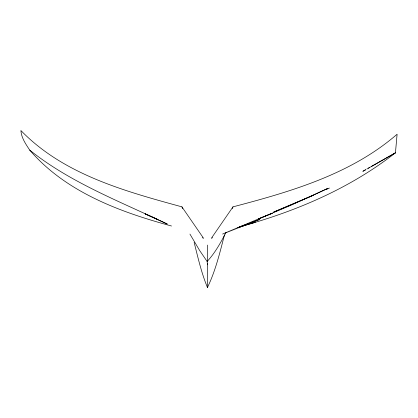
<?xml version="1.0" encoding="UTF-8"?>
<svg xmlns="http://www.w3.org/2000/svg" width="418" height="418" viewBox="0 0 418 418"><rect width="100%" height="100%" fill="white"/><g stroke="black" fill="none" stroke-linecap="round" stroke-linejoin="round"><path stroke-width="0.63" d="M224.461 234.9C219.858 252.738 215.536 270.822 207.453 287.48C201.429 272.985 197.986 257.634 194.151 242.466M232.377 208.624L232.988 206.853C290.855 191.663 350.984 174.212 397.1 134.23L395.444 152.826C350.08 188.356 296.132 211.299 240.872 226.467M226.07 232.277C220.751 242.592 215.092 252.916 207.14 261.475L207.453 264.772M232.988 206.853L211.304 238.333L212.626 237.654M365.677 169.718L362.866 171.312L365.625 169.755M366.8 169.081L370.17 167.169M371.294 166.531L395.444 152.826L370.588 166.954M368.383 168.198L369.486 167.576M325.915 189.647L329.415 188.053M313.589 195.159L273.68 212.083L309.795 196.81L327.931 188.351L291.241 205.113L222.59 234.054L259.693 219.429L241.75 226.19M238.762 227.319L240.59 226.66M241.813 226.222L248.527 223.808M237.659 227.721L243.124 225.929L239.457 227M239.692 226.906L255.231 222.35M171.511 226.013C119.647 211.916 65.689 192.014 29.709 150.104C25.801 144.106 21.36 137.919 20.9 130.52C63.442 174.463 124.716 191.193 181.914 206.853L203.603 238.333L202.281 237.654M157.011 219.095L145.109 213.854L167.263 224.048C120.41 201.591 70.684 182.875 29.709 150.104M207.14 261.475L199.663 250.539L189.934 234.085M181.914 206.853L182.687 208.598M207.453 245.079L207.453 261.49M207.453 263.68L207.453 287.48M264.092 216.587L258.188 219.027L272.311 213.269L264.092 216.587"/></g></svg>
